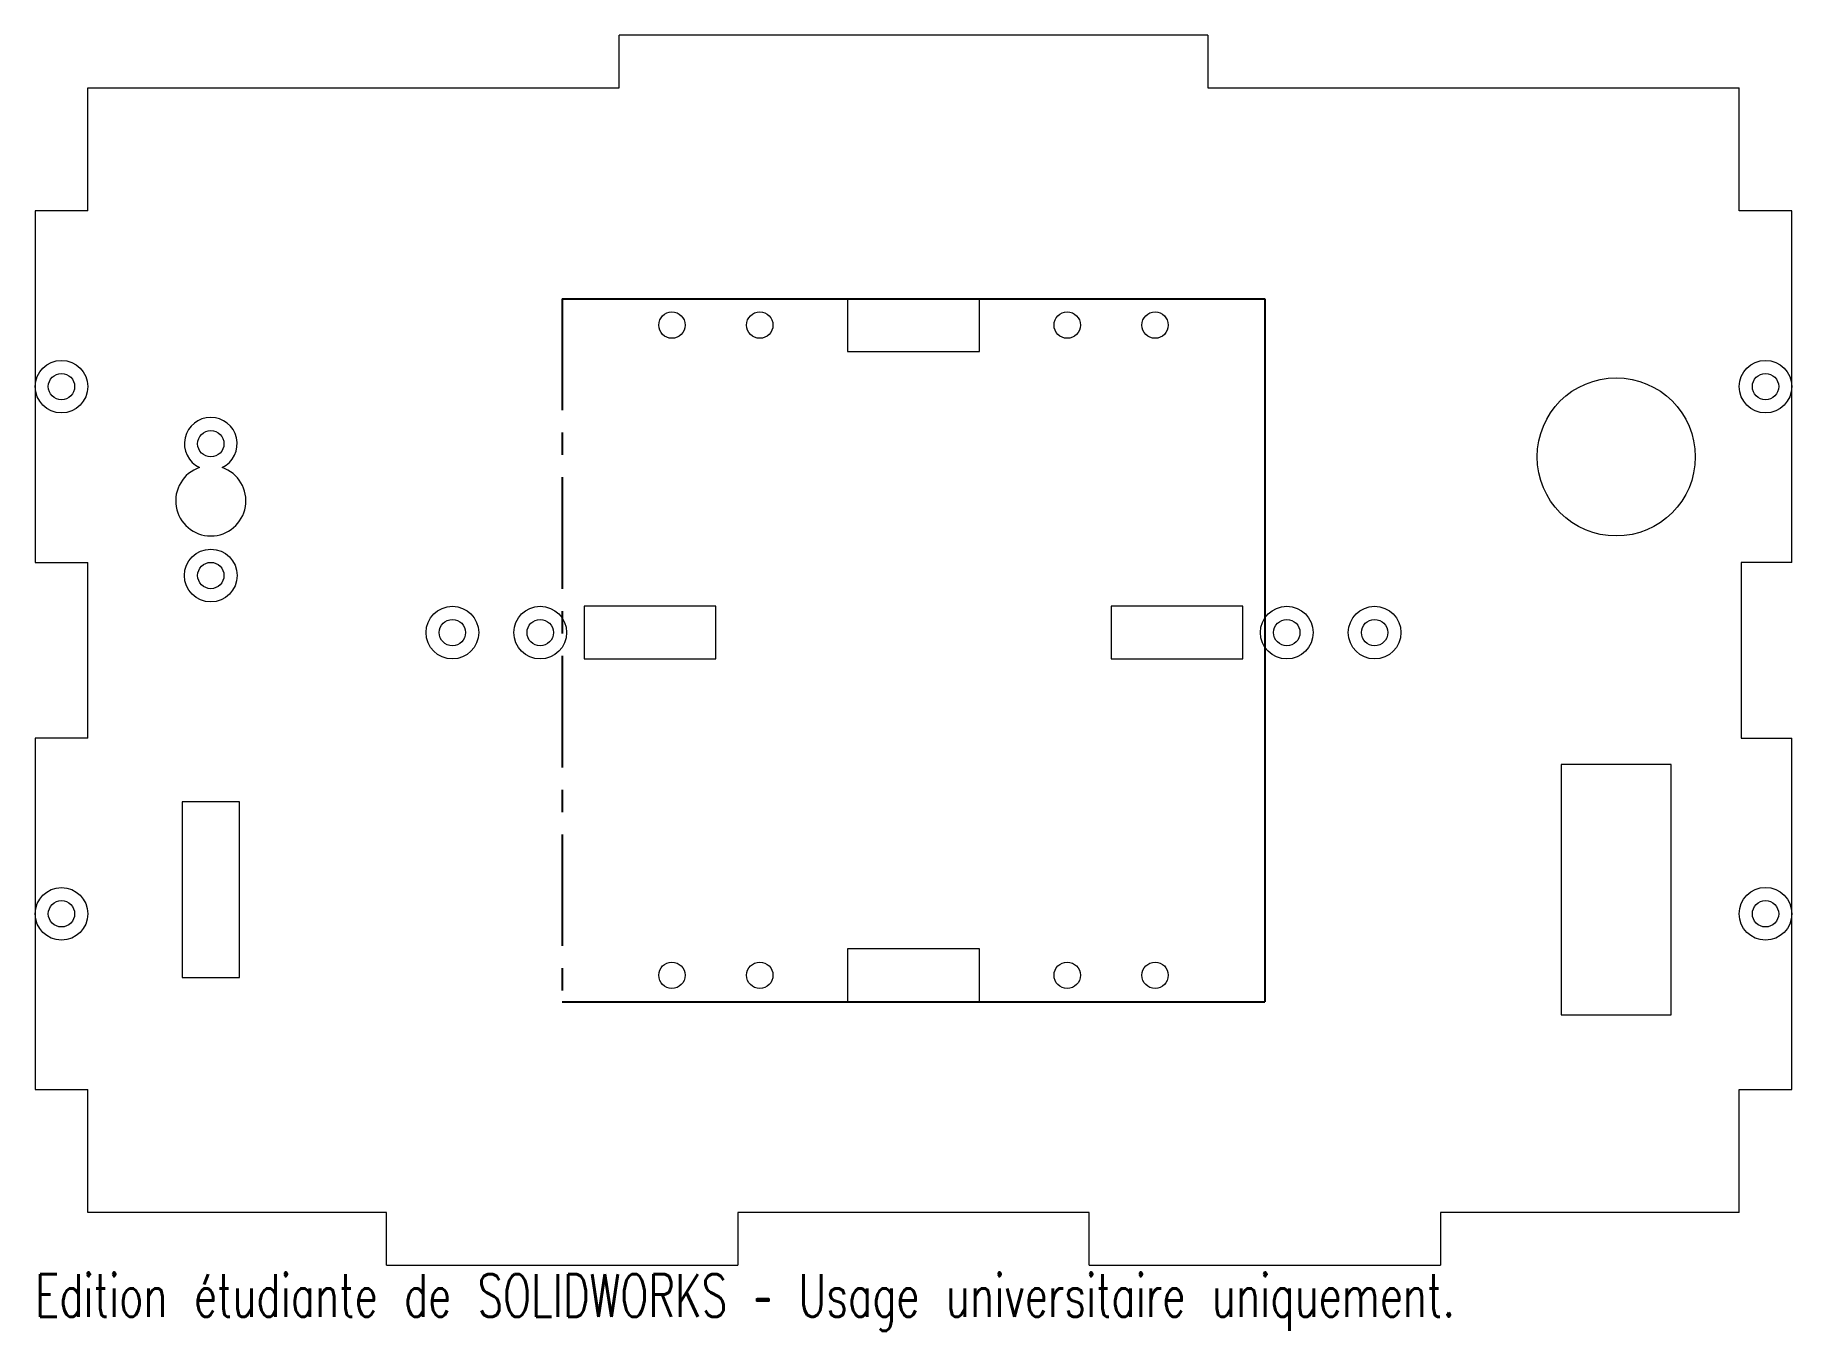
# Model space of a CAD drawing. Header units: millimetres. Extents: x -200 to 0, y -7 to 140.
import ezdxf

# ---------------------------------------------------------------- set-up
doc = ezdxf.new("R2010")
doc.units = ezdxf.units.MM
doc.linetypes.add('CENTERX2', pattern=[20.32, 12.7, -2.54, 2.54, -2.54])
doc.styles.add('SLDTEXTSTYLE0', font='TXT', dxfattribs={"width": 0.7, "bigfont": 'bigfont'})

msp = doc.modelspace()

# ---------------------------------------------------------------- linework, layer by layer
at = {"color": 7, "linetype": 'Continuous', "lineweight": 15}
for p, q in [((-133.5, 134), (-133.5, 140)), ((-66.5, 140), (-133.5, 140)), ((-66.5, 140), (-66.5, 134)), ((-194, 134), (-133.5, 134)), ((-194, 120), (-194, 134)), ((-66.5, 134), (-6, 134)), ((-6, 120), (-6, 134)), ((-200, 120), (-200, 80)), ((-194, 120), (-200, 120)), ((0, 120), (-6, 120)), ((0, 80), (0, 120)), ((-92.5, 110), (-107.5, 110)), ((-107.5, 110), (-107.5, 104)), ((-92.5, 104), (-92.5, 110)), ((-107.5, 104), (-92.5, 104)), ((-200, 80), (-194, 80)), ((-194, 60), (-194, 80)), ((0, 80), (-5.79, 80)), ((-5.79, 80), (-5.79, 60)), ((-122.5, 75), (-137.5, 75)), ((-137.5, 75), (-137.5, 69)), ((-122.5, 69), (-122.5, 75)), ((-77.5, 75), (-77.5, 69)), ((-62.5, 75), (-77.5, 75)), ((-62.5, 69), (-62.5, 75)), ((-137.5, 69), (-122.5, 69)), ((-77.5, 69), (-62.5, 69)), ((-200, 60), (-200, 20)), ((-194, 60), (-200, 60)), ((-5.79, 60), (0, 60)), ((0, 20), (0, 60)), ((-13.75, 57), (-26.25, 57)), ((-26.25, 57), (-26.25, 28.5)), ((-13.75, 28.5), (-13.75, 57)), ((-176.75, 52.75), (-183.25, 52.75)), ((-183.25, 52.75), (-183.25, 32.75)), ((-176.75, 32.75), (-176.75, 52.75)), ((-92.5, 36), (-107.5, 36)), ((-107.5, 36), (-107.5, 30)), ((-92.5, 30), (-92.5, 36)), ((-183.25, 32.75), (-176.75, 32.75)), ((-107.5, 30), (-92.5, 30)), ((-26.25, 28.5), (-13.75, 28.5)), ((-200, 20), (-194, 20)), ((-194, 6), (-194, 20)), ((-6, 20), (0, 20)), ((-6, 6), (-6, 20)), ((-160, 6), (-194, 6)), ((-160, 0), (-160, 6)), ((-80, 6), (-120, 6)), ((-120, 6), (-120, 0)), ((-80, 0), (-80, 6)), ((-6, 6), (-40, 6)), ((-40, 6), (-40, 0)), ((-160, 0), (-120, 0)), ((-80, 0), (-40, 0))]:
    msp.add_line(p, q, dxfattribs=at)
at = {"color": 7, "linetype": 'Continuous'}
for p, q in [((-140, 110), (-60, 110)), ((-60, 110), (-60, 30)), ((-140, 30), (-60, 30))]:
    msp.add_line(p, q, dxfattribs=at)
at = {"color": 7, "linetype": 'CENTERX2'}
msp.add_line((-140, 110), (-140, 30), dxfattribs=at)
at = {"color": 7, "linetype": 'Continuous', "lineweight": 15}
for centre, radius in [((-127.5, 107), 1.5), ((-117.5, 107), 1.5), ((-82.5, 107), 1.5), ((-72.5, 107), 1.5), ((-197, 100), 2.99), ((-3, 100), 2.99), ((-197, 100), 1.5), ((-20, 92), 9), ((-3, 100), 1.5), ((-180, 93.5), 1.5), ((-180, 78.5), 3), ((-180, 78.5), 1.5), ((-152.5, 72), 3), ((-142.5, 72), 3), ((-57.5, 72), 3), ((-47.5, 72), 3), ((-152.5, 72), 1.5), ((-142.5, 72), 1.5), ((-57.5, 72), 1.5), ((-47.5, 72), 1.5), ((-197, 40), 2.99), ((-3, 40), 3), ((-197, 40), 1.5), ((-3, 40), 1.5), ((-127.5, 33), 1.5), ((-117.5, 33), 1.5), ((-82.5, 33), 1.5), ((-72.5, 33), 1.5)]:
    msp.add_circle(centre, radius, dxfattribs=at)
for centre, radius, start, end in [((-180, 93.5), 3, 295.3317, 244.6683), ((-180, 87), 4, 108.717, 71.283)]:
    msp.add_arc(centre, radius, start, end, dxfattribs=at)

# ---------------------------------------------------------------- texts
at = {"color": 7, "linetype": 'Continuous', "insert": (-200, -1.02), "char_height": 4.8336, "attachment_point": 1, "style": 'SLDTEXTSTYLE0'}
msp.add_mtext('Edition étudiante de SOLIDWORKS – Usage universitaire uniquement.', dxfattribs=at)

doc.saveas('drawing.dxf')
